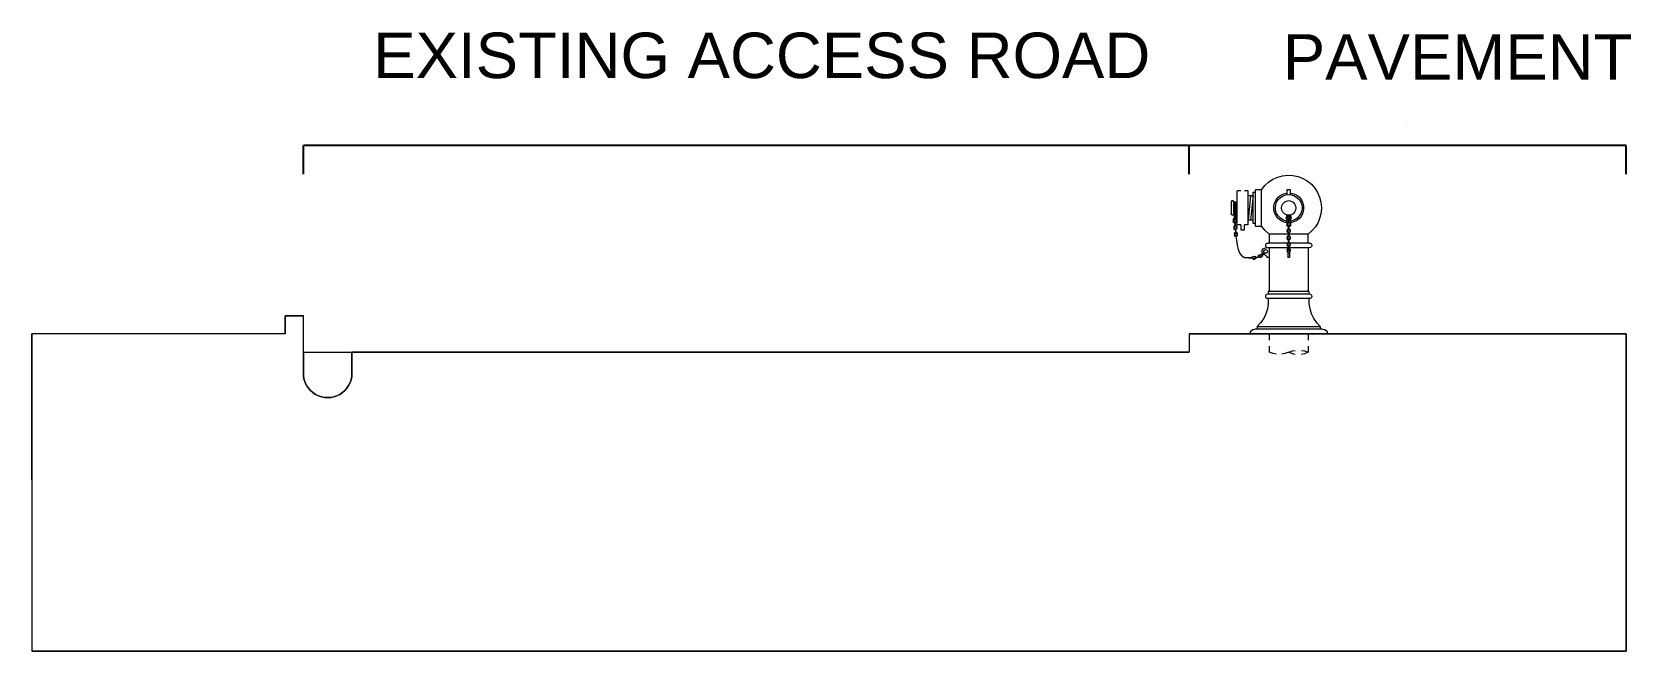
# Model space of a CAD drawing. Header units: millimetres. Extents: x 833779156 to 834921471, y 817530835 to 818378701.
# Drawn here: x 834904491 to 834917668, y 817760941 to 817766048 of the extents above; entities that cross this region are included whole.
import ezdxf

# ---------------------------------------------------------------- set-up
doc = ezdxf.new("R2010")
doc.units = ezdxf.units.MM
doc.header["$LTSCALE"] = 1000
doc.header["$MEASUREMENT"] = 0
doc.layers.add('DLNEVA', color=1, linetype='Continuous', lineweight=5)
doc.layers.add('VPA064_C10', color=10, linetype='Continuous')
doc.styles.get("Standard").update_dxf_attribs({"font": 'txt.shx', "width": 0.8})
doc.styles.add('SWIS721 LT', font='swiss.ttf')
doc.dimstyles.new('Min', dxfattribs={"dimtxt": 0.075, "dimasz": 0.125, "dimexe": 0.125, "dimexo": 0.0625, "dimgap": 0.0625, "dimtad": 1, "dimdec": 3, "dimdsep": 46, "dimtxsty": 'Standard', "dimcen": 0.25, "dimadec": 4, "dimazin": 0, "dimtfac": 1, "dimtdec": 3, "dimtmove": 2, "dimatfit": 3, "dimfxl": 0, "dimarcsym": 0})

# ---------------------------------------------------------------- blocks, each defined once
blk = doc.blocks.new('*D75')
at = {"layer": 'Defpoints', "color": 0}
for p in [(758016, -191314), (758016, -191549), (765316, -191549)]:
    blk.add_point(p, dxfattribs=at)
at = {"layer": 'DLNEVA', "color": 0, "lineweight": -2}
for p, q in [((758016, -191549), (758016, -191314)), ((765315, -191314), (758016, -191314)), ((765316, -191549), (765316, -191314))]:
    blk.add_line(p, q, dxfattribs=at)
at = {"layer": 'DLNEVA', "color": 0}
for points in [[(758016, -191314), (758016, -191314), (758016, -191314)], [(765315, -191314), (765315, -191314), (765316, -191314)]]:
    blk.add_solid(points, dxfattribs=at)
at = {"layer": 'DLNEVA', "color": 0, "insert": (761666, -191314), "char_height": 0.18, "attachment_point": 5}
blk.add_mtext('7300 - 7400 VARIOUS', dxfattribs=at)
blk = doc.blocks.new('*D74')
at = {"layer": 'Defpoints', "color": 0}
for p in [(765316, -191314), (765316, -191549), (768916, -191549)]:
    blk.add_point(p, dxfattribs=at)
at = {"layer": 'DLNEVA', "color": 0, "lineweight": -2}
for p, q in [((765316, -191549), (765316, -191314)), ((768915, -191314), (765316, -191314)), ((768916, -191549), (768916, -191314))]:
    blk.add_line(p, q, dxfattribs=at)
at = {"layer": 'DLNEVA', "color": 0}
for points in [[(765316, -191314), (765316, -191314), (765316, -191314)], [(768915, -191314), (768915, -191314), (768916, -191314)]]:
    blk.add_solid(points, dxfattribs=at)
at = {"layer": 'DLNEVA', "color": 0, "insert": (767116, -191131), "char_height": 0.18, "attachment_point": 5}
blk.add_mtext('3600', dxfattribs=at)
blk = doc.blocks.new('eva')
at = {"layer": 'DLNEVA'}
for p, q in [((757865.6011, -192716.975), (758015.6011, -192716.975)), ((757865.6011, -192866.975), (757865.6011, -192716.975)), ((758015.6011, -193016.975), (758015.6011, -192716.975)), ((755779.2847, -194071.5103), (755779.2847, -192866.975)), ((757865.6011, -192866.975), (755779.2847, -192866.975)), ((758015.6011, -192866.975), (758015.6011, -192866.975)), ((768915.6011, -192866.975), (768915.6011, -193882.2855)), ((768915.6011, -193882.2855), (768915.6011, -195482.5129)), ((755779.2847, -194071.5103), (755779.2847, -195482.5129)), ((768915.6011, -195482.5129), (755779.2847, -195482.5129))]:
    blk.add_line(p, q, dxfattribs=at)
at = {"layer": 'DLNEVA', "color": 0}
for p, q in [((765315.6011, -192866.975), (765315.6011, -193016.975)), ((765315.6011, -192866.975), (768915.6011, -192866.975)), ((758015.6011, -193016.975), (765315.6011, -193016.975))]:
    blk.add_line(p, q, dxfattribs=at)
at = {"layer": 'DLNEVA'}
for points in [[(765861.2843, -191976.9994), (765910.3513, -191976.9994), (765910.3513, -191677.521), (765937.4228, -191643.6816), (765967.8783, -191614.9182), (766005.1016, -191591.2306), (766044.0169, -191574.3109), (766084.6241, -191562.4671), (766126.9233, -191557.3912), (766169.2226, -191559.0832), (766211.5218, -191569.235), (766250.437, -191584.4627), (766287.6604, -191604.7663), (766321.4997, -191631.8378), (766350.2632, -191663.9852), (766372.2588, -191699.5166), (766389.1785, -191740.1238), (766401.0223, -191780.7311), (766404.4062, -191823.0303), (766402.7142, -191865.3295), (766392.5624, -191907.6287), (766377.3347, -191946.544), (766355.3391, -191983.7673), (766326.5756, -192015.9147), (766294.4282, -192044.6782)], [(765741.1545, -191687.6728), (765710.699, -191687.6728)], [(765710.699, -191966.8476), (765710.699, -191687.6728)], [(765800.3734, -191966.8476), (765800.3734, -191687.6728), (765771.6099, -191687.6728)], [(765840.9806, -191956.6958), (765840.9806, -191697.8246), (765861.2843, -191697.8246)], [(765861.2843, -191976.9994), (765861.2843, -191677.521)], [(765910.3513, -191677.521), (765861.2843, -191677.521)], [(766120.1555, -191949.9279), (766093.084, -191943.1601), (766069.3964, -191931.3163), (766047.4008, -191914.3966), (766030.4811, -191892.401), (766018.6373, -191868.7134), (766011.8695, -191841.642), (766011.8695, -191812.8785), (766018.6373, -191787.499), (766030.4811, -191762.1194), (766047.4008, -191740.1238), (766069.3964, -191723.2041), (766093.084, -191711.3604), (766120.1555, -191704.5925)], [(766150.6109, -191718.1282), (766150.6109, -191677.521), (766120.1555, -191677.521), (766120.1555, -191718.1282)], [(766150.6109, -191704.5925), (766175.9904, -191711.3604), (766201.37, -191723.2041), (766223.3655, -191740.1238), (766240.2852, -191762.1194), (766252.129, -191787.499), (766257.2049, -191812.8785), (766257.2049, -191841.642), (766252.129, -191868.7134), (766240.2852, -191892.401), (766223.3655, -191914.3966), (766201.37, -191931.3163), (766175.9904, -191943.1601), (766150.6109, -191949.9279)], [(765680.2436, -191777.3471), (765680.2101, -191776.558), (765680.1098, -191775.7744), (765679.9433, -191775.0023), (765679.712, -191774.247), (765679.4175, -191773.5141), (765679.0619, -191772.8087), (765678.6478, -191772.1361), (765678.1781, -191771.501), (765677.6562, -191770.9081), (765677.0859, -191770.3615), (765676.4713, -191769.8653), (765675.8169, -191769.423), (765675.1273, -191769.0377), (765674.4075, -191768.7124), (765673.6627, -191768.4492), (765672.8983, -191768.2502), (765672.1198, -191768.1167), (765671.3327, -191768.0497), (765670.5428, -191768.0497), (765669.7558, -191768.1167), (765668.9772, -191768.2502), (765668.2128, -191768.4492), (765667.468, -191768.7124), (765666.7483, -191769.0377), (765666.0587, -191769.423), (765665.4042, -191769.8653), (765664.7897, -191770.3615), (765664.2194, -191770.9081), (765663.6975, -191771.501), (765663.2278, -191772.1361), (765662.8137, -191772.8087), (765662.458, -191773.5141), (765662.1635, -191774.247), (765661.9322, -191775.0023), (765661.7658, -191775.7744), (765661.6655, -191776.558), (765661.632, -191777.3471)], [(765661.632, -191777.3471), (765661.632, -191877.1733)], [(765680.2436, -191777.3471), (765680.2436, -191877.1733)], [(765685.3195, -191787.499), (765680.2436, -191787.499)], [(765685.3195, -191780.7311), (765685.3378, -191780.3006), (765685.3925, -191779.8732), (765685.4833, -191779.4521), (765685.6095, -191779.0401), (765685.7701, -191778.6403), (765685.9641, -191778.2556), (765686.19, -191777.8887), (765686.4462, -191777.5423), (765686.7308, -191777.2189), (765687.0419, -191776.9207), (765687.3771, -191776.6501), (765687.7341, -191776.4088), (765688.1102, -191776.1987), (765688.5028, -191776.0212), (765688.9091, -191775.8777), (765689.326, -191775.7691), (765689.7507, -191775.6963), (765690.18, -191775.6597), (765690.6109, -191775.6597), (765691.0402, -191775.6963), (765691.4648, -191775.7691), (765691.8818, -191775.8777), (765692.288, -191776.0212), (765692.6806, -191776.1987), (765693.0568, -191776.4088), (765693.4137, -191776.6501), (765693.7489, -191776.9207), (765694.06, -191777.2189), (765694.3447, -191777.5423), (765694.6009, -191777.8887), (765694.8268, -191778.2556), (765695.0207, -191778.6403), (765695.1814, -191779.0401), (765695.3075, -191779.4521), (765695.3983, -191779.8732), (765695.453, -191780.3006), (765695.4713, -191780.7311)], [(765685.3195, -191780.7311), (765685.3195, -191924.5484)], [(765695.4713, -191780.7311), (765695.4713, -191924.5484)], [(765710.699, -191787.499), (765695.4713, -191787.499)], [(765820.677, -191726.5881), (765800.3734, -191927.9324)], [(765840.9806, -191726.5881), (765800.3734, -191726.5881)], [(765840.9806, -191726.5881), (765820.677, -191927.9324)], [(766133.6912, -191936.3922), (766108.3117, -191934.7002), (766086.3161, -191926.2404), (766066.0125, -191912.7046), (766049.0928, -191894.093), (766035.557, -191873.7894), (766027.0972, -191850.1018), (766025.4052, -191826.4142), (766028.7892, -191802.7267), (766035.557, -191779.0391), (766049.0928, -191758.7355), (766067.7044, -191741.8158), (766088.0081, -191728.2801), (766110.0036, -191719.8202), (766135.3832, -191718.1282), (766159.0707, -191719.8202), (766182.7583, -191728.2801), (766203.0619, -191741.8158), (766219.9816, -191758.7355), (766233.5174, -191779.0391), (766241.9772, -191802.7267), (766245.3611, -191826.4142), (766241.9772, -191850.1018), (766235.2093, -191873.7894), (766221.6736, -191894.093), (766204.7539, -191912.7046), (766184.4503, -191926.2404), (766160.7627, -191934.7002), (766137.0751, -191936.3922)], [(765680.2436, -191877.1733), (765680.2101, -191877.9625), (765680.1098, -191878.746), (765679.9433, -191879.5182), (765679.712, -191880.2734), (765679.4175, -191881.0064), (765679.0619, -191881.7117), (765678.6478, -191882.3843), (765678.1781, -191883.0194), (765677.6562, -191883.6124), (765677.0859, -191884.1589), (765676.4713, -191884.6552), (765675.8169, -191885.0975), (765675.1273, -191885.4827), (765674.4075, -191885.8081), (765673.6627, -191886.0712), (765672.8983, -191886.2703), (765672.1198, -191886.4037), (765671.3327, -191886.4707), (765670.5428, -191886.4707), (765669.7558, -191886.4037), (765668.9772, -191886.2703), (765668.2128, -191886.0712), (765667.468, -191885.8081), (765666.7483, -191885.4827), (765666.0587, -191885.0975), (765665.4042, -191884.6552), (765664.7897, -191884.1589), (765664.2194, -191883.6124), (765663.6975, -191883.0194), (765663.2278, -191882.3843), (765662.8137, -191881.7117), (765662.458, -191881.0064), (765662.1635, -191880.2734), (765661.9322, -191879.5182), (765661.7658, -191878.746), (765661.6655, -191877.9625), (765661.632, -191877.1733)], [(765678.5516, -191927.9324), (765685.3195, -191916.0886)], [(765678.5516, -191927.9324), (765678.5516, -191939.7761)], [(765690.3954, -191951.6199), (765681.9356, -191948.236), (765678.5516, -191939.7761)], [(765685.3195, -191867.0215), (765680.2436, -191867.0215)], [(765683.6275, -191927.9324), (765685.3195, -191921.1645)], [(765683.6275, -191927.9324), (765683.6275, -191939.7761)], [(765690.3954, -191946.544), (765685.3195, -191944.852), (765683.6275, -191939.7761)], [(765683.6275, -191983.7673), (765685.3195, -191976.9994), (765692.0874, -191971.9235)], [(765685.3195, -191873.7894), (765685.3378, -191874.2198), (765685.3925, -191874.6472), (765685.4833, -191875.0684), (765685.6095, -191875.4803), (765685.7701, -191875.8801), (765685.9641, -191876.2648), (765686.19, -191876.6317), (765686.4462, -191876.9781), (765686.7308, -191877.3016), (765687.0419, -191877.5997), (765687.3771, -191877.8704), (765687.7341, -191878.1116), (765688.1102, -191878.3218), (765688.5028, -191878.4992), (765688.9091, -191878.6428), (765689.326, -191878.7513), (765689.7507, -191878.8241), (765690.18, -191878.8607), (765690.6109, -191878.8607), (765691.0402, -191878.8241), (765691.4648, -191878.7513), (765691.8818, -191878.6428), (765692.288, -191878.4992), (765692.6806, -191878.3218), (765693.0568, -191878.1116), (765693.4137, -191877.8704), (765693.7489, -191877.5997), (765694.06, -191877.3016), (765694.3447, -191876.9781), (765694.6009, -191876.6317), (765694.8268, -191876.2648), (765695.0207, -191875.8801), (765695.1814, -191875.4803), (765695.3075, -191875.0684), (765695.3983, -191874.6472), (765695.453, -191874.2198), (765695.4713, -191873.7894)], [(765685.3195, -191894.093), (765685.3378, -191893.6625), (765685.3925, -191893.2351), (765685.4833, -191892.814), (765685.6095, -191892.402), (765685.7701, -191892.0022), (765685.9641, -191891.6175), (765686.19, -191891.2506), (765686.4462, -191890.9042), (765686.7308, -191890.5808), (765687.0419, -191890.2826), (765687.3771, -191890.012), (765687.7341, -191889.7707), (765688.1102, -191889.5606), (765688.5028, -191889.3831), (765688.9091, -191889.2396), (765689.326, -191889.131), (765689.7507, -191889.0582), (765690.18, -191889.0216), (765690.6109, -191889.0216), (765691.0402, -191889.0582), (765691.4648, -191889.131), (765691.8818, -191889.2396), (765692.288, -191889.3831), (765692.6806, -191889.5606), (765693.0568, -191889.7707), (765693.4137, -191890.012), (765693.7489, -191890.2826), (765694.06, -191890.5808), (765694.3447, -191890.9042), (765694.6009, -191891.2506), (765694.8268, -191891.6175), (765695.0207, -191892.0022), (765695.1814, -191892.402), (765695.3075, -191892.814), (765695.3983, -191893.2351), (765695.453, -191893.6625), (765695.4713, -191894.093)], [(765695.4713, -191924.5484), (765693.7794, -191927.9324), (765690.3954, -191929.6243), (765687.0115, -191927.9324), (765685.3195, -191924.5484)], [(765687.0115, -191983.7673), (765688.7035, -191978.6914), (765692.0874, -191975.3075)], [(765688.7035, -191946.544), (765690.3954, -191944.852), (765690.3954, -191943.1601), (765692.0874, -191944.852), (765693.7794, -191944.852)], [(765688.7035, -191946.544), (765692.0874, -191976.9994)], [(765697.1633, -191976.9994), (765697.1633, -191978.6914), (765693.7794, -191978.6914), (765692.0874, -191976.9994)], [(765698.8553, -191939.7761), (765697.1633, -191944.852), (765693.7794, -191946.544)], [(765702.2392, -191939.7761), (765700.5472, -191946.544), (765693.7794, -191951.6199)], [(765693.7794, -191944.852), (765697.1633, -191976.9994)], [(765710.699, -191867.0215), (765695.4713, -191867.0215)], [(765695.4713, -191916.0886), (765702.2392, -191927.9324)], [(765695.4713, -191921.1645), (765698.8553, -191927.9324)], [(765695.4713, -191971.9235), (765703.9312, -191975.3075), (765707.3151, -191983.7673)], [(765697.1633, -191975.3075), (765700.5472, -191978.6914), (765703.9312, -191983.7673)], [(765698.8553, -191927.9324), (765698.8553, -191939.7761)], [(765702.2392, -191927.9324), (765702.2392, -191939.7761)], [(765741.1545, -191966.8476), (765710.699, -191966.8476)], [(765741.1545, -191966.8476), (765741.1545, -192007.4549), (765771.6099, -192007.4549), (765771.6099, -191966.8476)], [(765800.3734, -191966.8476), (765771.6099, -191966.8476)], [(765840.9806, -191927.9324), (765800.3734, -191927.9324)], [(765861.2843, -191956.6958), (765840.9806, -191956.6958)], [(765974.6462, -192044.6782), (765940.8068, -192014.2228), (765910.3513, -191976.9994)], [(766113.3876, -191883.9412), (766120.1555, -191889.0171), (766118.4635, -191897.4769)], [(766133.6912, -191929.6243), (766123.5394, -191926.2404), (766116.7715, -191917.7805), (766115.0796, -191909.3207), (766118.4635, -191899.1689), (766125.2314, -191892.401), (766135.3832, -191889.0171), (766145.535, -191892.401), (766152.3029, -191899.1689), (766155.6868, -191909.3207), (766152.3029, -191917.7805), (766147.227, -191926.2404), (766137.0751, -191929.6243)], [(766120.1555, -191936.3922), (766120.1555, -191976.9994)], [(766128.6153, -191976.9994), (766120.1555, -191976.9994)], [(766123.5394, -191955.0038), (766125.2314, -191948.236), (766133.6912, -191943.1601)], [(766123.5394, -191955.0038), (766123.5394, -191966.8476)], [(766133.6912, -191978.6914), (766125.2314, -191975.3075), (766123.5394, -191966.8476)], [(766133.6912, -191919.4725), (766126.9233, -191914.3966), (766125.2314, -191905.9368), (766130.3073, -191900.8609), (766138.7671, -191900.8609), (766143.843, -191905.9368), (766143.843, -191914.3966), (766137.0751, -191919.4725)], [(766126.9233, -191955.0038), (766128.6153, -191949.9279), (766133.6912, -191948.236)], [(766126.9233, -191955.0038), (766126.9233, -191966.8476)], [(766133.6912, -191975.3075), (766128.6153, -191971.9235), (766126.9233, -191966.8476)], [(766133.6912, -191917.7805), (766133.6912, -191916.0886), (766137.0751, -191916.0886), (766137.0751, -191917.7805)], [(766137.0751, -191917.7805), (766137.0751, -191951.6199), (766133.6912, -191951.6199), (766133.6912, -191949.9279)], [(766133.6912, -191917.7805), (766133.6912, -191949.9279)], [(766133.6912, -191973.6155), (766133.6912, -191971.9235), (766137.0751, -191971.9235), (766137.0751, -192005.7629)], [(766133.6912, -192005.7629), (766133.6912, -191973.6155)], [(766137.0751, -191943.1601), (766143.843, -191948.236), (766147.227, -191955.0038)], [(766137.0751, -191948.236), (766142.1511, -191949.9279), (766143.843, -191955.0038)], [(766147.227, -191955.0038), (766147.227, -191966.8476), (766143.843, -191975.3075), (766137.0751, -191978.6914)], [(766143.843, -191966.8476), (766142.1511, -191971.9235), (766137.0751, -191975.3075)], [(766150.6109, -191936.3922), (766150.6109, -191976.9994), (766142.1511, -191976.9994)], [(766143.843, -191955.0038), (766143.843, -191966.8476)], [(766152.3029, -191897.4769), (766150.6109, -191889.0171), (766155.6868, -191883.9412)], [(765683.6275, -191983.7673), (765683.6275, -191995.6111)], [(765693.7794, -192007.4549), (765687.0115, -192004.0709), (765683.6275, -191995.6111)], [(765687.0115, -191983.7673), (765687.0115, -191995.6111)], [(765693.7794, -192004.0709), (765688.7035, -192000.687), (765687.0115, -191995.6111)], [(765687.0115, -192041.2943), (765688.7035, -192032.8344), (765695.4713, -192027.7585)], [(765687.0115, -192041.2943), (765687.0115, -192053.138)], [(765710.699, -192049.7541), (765709.0071, -192058.2139), (765700.5472, -192063.2898), (765692.0874, -192059.9059), (765687.0115, -192053.138)], [(765690.3954, -192039.6023), (765692.0874, -192034.5264), (765695.4713, -192031.1424)], [(765690.3954, -192039.6023), (765692.0874, -192051.4461)], [(765707.3151, -192049.7541), (765705.6231, -192056.522), (765700.5472, -192059.9059), (765693.7794, -192058.2139), (765692.0874, -192051.4461)], [(765693.7794, -192002.379), (765693.7794, -192000.687), (765695.4713, -191998.995), (765697.1633, -192000.687)], [(765693.7794, -192002.379), (765695.4713, -192032.8344)], [(765697.1633, -192000.687), (765700.5472, -192032.8344), (765698.8553, -192034.5264), (765697.1633, -192034.5264), (765695.4713, -192032.8344)], [(765703.9312, -191995.6111), (765702.2392, -192000.687), (765697.1633, -192002.379)], [(765707.3151, -191995.6111), (765705.6231, -192002.379), (765698.8553, -192007.4549)], [(765698.8553, -192027.7585), (765707.3151, -192031.1424), (765710.699, -192037.9103)], [(765700.5472, -192031.1424), (765703.9312, -192034.5264), (765705.6231, -192037.9103)], [(765700.5472, -192063.2898), (765703.9312, -192097.1292), (765709.0071, -192130.9686), (765719.1589, -192169.8839), (765729.3107, -192196.9554), (765742.8465, -192217.259), (765756.3822, -192229.1028), (765771.6099, -192235.8706), (765788.5296, -192237.5626), (765802.0654, -192237.5626)], [(765703.9312, -191983.7673), (765703.9312, -191995.6111)], [(765705.6231, -192037.9103), (765707.3151, -192049.7541)], [(765707.3151, -191983.7673), (765707.3151, -191995.6111)], [(765710.699, -192037.9103), (765710.699, -192049.7541)], [(765974.6462, -192044.6782), (765974.6462, -192117.4328)], [(766294.4282, -192117.4328), (766294.4282, -192044.6782), (765974.6462, -192044.6782)], [(766123.5394, -192010.8388), (766125.2314, -192004.0709), (766133.6912, -191998.995)], [(766123.5394, -192010.8388), (766123.5394, -192022.6826)], [(766133.6912, -192034.5264), (766125.2314, -192031.1424), (766123.5394, -192022.6826)], [(766123.5394, -192066.6738), (766125.2314, -192059.9059), (766133.6912, -192054.83)], [(766123.5394, -192066.6738), (766123.5394, -192078.5176)], [(766133.6912, -192090.3613), (766125.2314, -192086.9774), (766123.5394, -192078.5176)], [(766123.5394, -192122.5087), (766125.2314, -192115.7409), (766133.6912, -192110.665)], [(766126.9233, -192010.8388), (766128.6153, -192005.7629), (766133.6912, -192004.0709)], [(766126.9233, -192010.8388), (766126.9233, -192022.6826)], [(766133.6912, -192031.1424), (766128.6153, -192027.7585), (766126.9233, -192022.6826)], [(766126.9233, -192066.6738), (766128.6153, -192061.5979), (766133.6912, -192059.9059)], [(766126.9233, -192066.6738), (766126.9233, -192078.5176)], [(766133.6912, -192086.9774), (766128.6153, -192083.5935), (766126.9233, -192078.5176)], [(766137.0751, -192005.7629), (766137.0751, -192007.4549), (766133.6912, -192007.4549), (766133.6912, -192005.7629)], [(766137.0751, -192005.7629), (766137.0751, -192007.4549), (766133.6912, -192007.4549), (766133.6912, -192005.7629)], [(766133.6912, -192029.4505), (766133.6912, -192027.7585), (766137.0751, -192027.7585), (766137.0751, -192029.4505)], [(766137.0751, -192029.4505), (766137.0751, -192063.2898), (766133.6912, -192063.2898), (766133.6912, -192061.5979)], [(766133.6912, -192061.5979), (766133.6912, -192029.4505)], [(766137.0751, -192061.5979), (766137.0751, -192063.2898), (766133.6912, -192063.2898), (766133.6912, -192061.5979)], [(766133.6912, -192085.2854), (766133.6912, -192083.5935), (766137.0751, -192083.5935), (766137.0751, -192085.2854)], [(766137.0751, -192085.2854), (766137.0751, -192119.1248), (766133.6912, -192119.1248), (766133.6912, -192117.4328)], [(766133.6912, -192117.4328), (766133.6912, -192085.2854)], [(766137.0751, -191998.995), (766143.843, -192004.0709), (766147.227, -192010.8388)], [(766137.0751, -192004.0709), (766142.1511, -192005.7629), (766143.843, -192010.8388)], [(766147.227, -192022.6826), (766143.843, -192031.1424), (766137.0751, -192034.5264)], [(766143.843, -192022.6826), (766142.1511, -192027.7585), (766137.0751, -192031.1424)], [(766137.0751, -192054.83), (766143.843, -192059.9059), (766147.227, -192066.6738)], [(766137.0751, -192059.9059), (766142.1511, -192061.5979), (766143.843, -192066.6738)], [(766147.227, -192078.5176), (766143.843, -192086.9774), (766137.0751, -192090.3613)], [(766143.843, -192078.5176), (766142.1511, -192083.5935), (766137.0751, -192086.9774)], [(766137.0751, -192110.665), (766143.843, -192115.7409), (766147.227, -192122.5087)], [(766143.843, -192010.8388), (766143.843, -192022.6826)], [(766143.843, -192066.6738), (766143.843, -192078.5176)], [(766147.227, -192010.8388), (766147.227, -192022.6826)], [(766147.227, -192066.6738), (766147.227, -192078.5176)], [(765835.9047, -192242.6385), (765805.4493, -192240.9466), (765802.0654, -192237.5626), (765803.7573, -192237.5626), (765805.4493, -192235.8706)], [(765805.4493, -192235.8706), (765837.5967, -192237.5626)], [(765830.8288, -192237.5626), (765834.2128, -192230.7947), (765840.9806, -192227.4108)], [(765844.3646, -192251.0984), (765835.9047, -192247.7144), (765830.8288, -192240.9466)], [(765834.2128, -192237.5626), (765837.5967, -192232.4867), (765842.6726, -192230.7947)], [(765837.5967, -192237.5626), (765837.5967, -192239.2546), (765839.2887, -192239.2546), (765835.9047, -192242.6385)], [(765842.6726, -192246.0225), (765839.2887, -192246.0225), (765835.9047, -192242.6385)], [(765840.9806, -192227.4108), (765852.8244, -192225.7188)], [(765842.6726, -192230.7947), (765854.5164, -192229.1028)], [(765852.8244, -192225.7188), (765861.2843, -192227.4108), (765866.3602, -192234.1787)], [(765854.5164, -192229.1028), (765859.5923, -192230.7947), (765862.9762, -192234.1787)], [(765866.3602, -192237.5626), (765862.9762, -192246.0225), (765856.2084, -192249.4064)], [(765862.9762, -192239.2546), (765859.5923, -192242.6385), (765856.2084, -192246.0225)], [(765859.5923, -192235.8706), (765891.7397, -192227.4108)], [(765861.2843, -192239.2546), (765859.5923, -192239.2546), (765859.5923, -192235.8706)], [(765861.2843, -192239.2546), (765891.7397, -192230.7947)], [(765884.9718, -192229.1028), (765886.6638, -192220.6429), (765891.7397, -192215.567)], [(765901.8915, -192235.8706), (765893.4317, -192237.5626), (765886.6638, -192232.4867)], [(765888.3558, -192227.4108), (765890.0477, -192222.3349), (765893.4317, -192218.951)], [(765900.1995, -192232.4867), (765895.1236, -192234.1787), (765890.0477, -192230.7947)], [(765891.7397, -192215.567), (765901.8915, -192210.4911)], [(765891.7397, -192227.4108), (765893.4317, -192227.4108), (765893.4317, -192229.1028), (765891.7397, -192230.7947)], [(765893.4317, -192218.951), (765903.5835, -192213.8751)], [(765900.1995, -192232.4867), (765910.3513, -192227.4108)], [(765901.8915, -192210.4911), (765910.3513, -192208.7991), (765917.1192, -192212.1831)], [(765901.8915, -192235.8706), (765912.0433, -192230.7947)], [(765903.5835, -192213.8751), (765908.6594, -192212.1831), (765913.7353, -192215.567)], [(765913.7353, -192218.951), (765912.0433, -192220.6429), (765912.0433, -192218.951), (765910.3513, -192217.259), (765912.0433, -192215.567), (765935.7309, -192195.2634)], [(765915.4273, -192218.951), (765915.4273, -192224.0269), (765910.3513, -192227.4108)], [(765918.8112, -192215.567), (765918.8112, -192225.7188), (765912.0433, -192230.7947)], [(765913.7353, -192218.951), (765939.1148, -192198.6473)], [(765922.1951, -192207.1072), (765917.1192, -192196.9554), (765915.4273, -192185.1116), (765917.1192, -192174.9598), (765923.8871, -192164.808), (765934.0389, -192159.7321), (765945.8827, -192156.3481)], [(765939.1148, -192215.567), (765925.5791, -192210.4911)], [(765934.0389, -192196.9554), (765930.655, -192190.1875), (765930.655, -192181.7276), (765935.7309, -192174.9598), (765942.4988, -192171.5758), (765950.9586, -192173.2678), (765957.7265, -192178.3437), (765959.4184, -192185.1116), (765959.4184, -192193.5714), (765952.6506, -192200.3393), (765945.8827, -192202.0313), (765937.4228, -192200.3393)], [(765935.7309, -192195.2634), (765937.4228, -192195.2634), (765939.1148, -192196.9554), (765939.1148, -192198.6473)], [(765939.1148, -192215.567), (765947.5747, -192220.6429), (765954.3425, -192227.4108), (765956.0345, -192237.5626)], [(765964.4943, -192156.3481), (765956.0345, -192154.6561), (765947.5747, -192146.1963), (765945.8827, -192137.7365), (765947.5747, -192127.5847), (765956.0345, -192119.1248), (765964.4943, -192117.4328)], [(766304.58, -192156.3481), (765945.8827, -192156.3481)], [(765974.6462, -192237.5626), (765956.0345, -192237.5626)], [(766304.58, -192117.4328), (765964.4943, -192117.4328)], [(765974.6462, -192156.3481), (765974.6462, -192506.5856)], [(766123.5394, -192122.5087), (766123.5394, -192136.0445)], [(766133.6912, -192147.8883), (766125.2314, -192142.8124), (766123.5394, -192136.0445)], [(766123.5394, -192173.2678), (766125.2314, -192164.808), (766133.6912, -192161.424)], [(766123.5394, -192173.2678), (766123.5394, -192185.1116)], [(766128.6153, -192195.2634), (766123.5394, -192185.1116)], [(766126.9233, -192122.5087), (766128.6153, -192119.1248), (766133.6912, -192115.7409)], [(766126.9233, -192122.5087), (766126.9233, -192136.0445)], [(766133.6912, -192142.8124), (766128.6153, -192139.4284), (766126.9233, -192136.0445)], [(766126.9233, -192173.2678), (766128.6153, -192168.1919), (766133.6912, -192164.808)], [(766126.9233, -192173.2678), (766126.9233, -192185.1116)], [(766128.6153, -192190.1875), (766126.9233, -192185.1116)], [(766128.6153, -192156.3481), (766128.6153, -192163.116)], [(766128.6153, -192168.1919), (766128.6153, -192237.5626)], [(766133.6912, -192171.5758), (766128.6153, -192171.5758)], [(766140.4591, -192202.0313), (766128.6153, -192202.0313)], [(766140.4591, -192237.5626), (766128.6153, -192237.5626)], [(766137.0751, -192117.4328), (766137.0751, -192119.1248), (766133.6912, -192119.1248), (766133.6912, -192117.4328)], [(766133.6912, -192141.1204), (766133.6912, -192139.4284), (766137.0751, -192139.4284), (766137.0751, -192141.1204)], [(766133.6912, -192173.2678), (766133.6912, -192141.1204)], [(766137.0751, -192173.2678), (766137.0751, -192174.9598), (766133.6912, -192174.9598), (766133.6912, -192173.2678)], [(766137.0751, -192115.7409), (766142.1511, -192119.1248), (766143.843, -192122.5087)], [(766143.843, -192136.0445), (766142.1511, -192139.4284), (766137.0751, -192142.8124)], [(766147.227, -192136.0445), (766143.843, -192142.8124), (766137.0751, -192147.8883)], [(766137.0751, -192173.2678), (766137.0751, -192141.1204)], [(766137.0751, -192161.424), (766143.843, -192164.808), (766147.227, -192173.2678)], [(766137.0751, -192164.808), (766142.1511, -192168.1919), (766143.843, -192173.2678)], [(766140.4591, -192171.5758), (766137.0751, -192171.5758)], [(766140.4591, -192156.3481), (766140.4591, -192163.116)], [(766140.4591, -192168.1919), (766140.4591, -192237.5626)], [(766147.227, -192185.1116), (766140.4591, -192195.2634)], [(766143.843, -192185.1116), (766140.4591, -192190.1875)], [(766143.843, -192122.5087), (766143.843, -192136.0445)], [(766143.843, -192173.2678), (766143.843, -192185.1116)], [(766147.227, -192122.5087), (766147.227, -192136.0445)], [(766147.227, -192173.2678), (766147.227, -192185.1116)], [(766294.4282, -192156.3481), (766294.4282, -192506.5856)], [(766304.58, -192117.4328), (766314.7319, -192119.1248), (766321.4997, -192127.5847), (766324.8837, -192137.7365), (766321.4997, -192146.1963), (766314.7319, -192154.6561), (766304.58, -192156.3481)], [(765842.6726, -192246.0225), (765856.2084, -192246.0225)], [(765844.3646, -192251.0984), (765856.2084, -192249.4064)], [(765974.6462, -192506.5856), (765972.9542, -192513.3535), (765964.4943, -192516.7374)], [(766304.58, -192516.7374), (766297.8122, -192513.3535), (766294.4282, -192506.5856)], [(765964.4943, -192575.9563), (765966.1863, -192618.2556), (765959.4184, -192660.5548), (765945.8827, -192701.162), (765928.963, -192740.0773), (765903.5835, -192775.6086), (765874.82, -192806.0641), (766394.2544, -192806.0641), (766394.2544, -192826.3677)], [(765964.4943, -192575.9563), (765956.0345, -192574.2644), (765947.5747, -192565.8045), (765945.8827, -192557.3447), (765947.5747, -192547.1929), (765956.0345, -192538.733), (765964.4943, -192537.0411)], [(765964.4943, -192516.7374), (765964.4943, -192537.0411)], [(765964.4943, -192537.0411), (766304.58, -192537.0411), (766304.58, -192516.7374)], [(766304.58, -192516.7374), (765964.4943, -192516.7374)], [(766304.58, -192575.9563), (765964.4943, -192575.9563)], [(766304.58, -192537.0411), (766314.7319, -192538.733), (766321.4997, -192547.1929), (766324.8837, -192557.3447), (766321.4997, -192565.8045), (766314.7319, -192574.2644), (766304.58, -192575.9563)], [(766394.2544, -192806.0641), (766365.4909, -192775.6086), (766341.8034, -192740.0773), (766323.1917, -192701.162), (766311.3479, -192660.5548), (766304.58, -192618.2556), (766304.58, -192575.9563)], [(765815.6011, -192866.975), (765818.985, -192851.7472), (765827.4449, -192838.2115), (765839.2887, -192829.7516), (765854.5164, -192826.3677)], [(766455.1653, -192866.975), (765815.6011, -192866.975)], [(766414.558, -192826.3677), (765854.5164, -192826.3677)], [(765874.82, -192806.0641), (765874.82, -192826.3677)], [(765974.6462, -192866.975), (765974.6462, -192917.734)], [(766294.4282, -192866.975), (766294.4282, -192917.734)], [(766414.558, -192826.3677), (766429.7857, -192829.7516), (766443.3215, -192838.2115), (766451.7813, -192851.7472), (766455.1653, -192866.975)], [(765974.6462, -192966.8011), (765974.6462, -193017.5602)], [(766030.4811, -193032.7879), (766006.7936, -193029.4039), (765974.6462, -193017.5602)], [(766189.5262, -193036.1718), (766165.8386, -193031.0959), (766135.3832, -193017.5602), (766103.2358, -193029.4039), (766079.5482, -193032.7879)], [(766135.3832, -193017.5602), (766165.8386, -193005.7164), (766189.5262, -193002.3324)], [(766240.2852, -193002.3324), (766263.9728, -193005.7164), (766294.4282, -193017.5602), (766263.9728, -193031.0959), (766240.2852, -193036.1718)], [(766294.4282, -192966.8011), (766294.4282, -193017.5602)]]:
    blk.add_lwpolyline(points, dxfattribs=at)
blk.add_lwpolyline([(766074.4723, -191828.1062), (766077.8562, -191809.4945), (766086.3161, -191792.5749), (766099.8518, -191779.0391), (766116.7715, -191770.5793), (766135.3832, -191767.1953), (766153.9948, -191770.5793), (766170.9145, -191779.0391), (766182.7583, -191792.5749), (766191.2181, -191809.4945), (766194.6021, -191828.1062), (766191.2181, -191845.0259), (766182.7583, -191861.9456), (766170.9145, -191875.4813), (766153.9948, -191883.9412), (766135.3832, -191887.3251), (766116.7715, -191883.9412), (766099.8518, -191875.4813), (766086.3161, -191861.9456), (766077.8562, -191845.0259)], close=True, dxfattribs=at)
blk.add_lwpolyline([(757865.6011, -192866.975), (755779.2847, -192866.975), (755779.2847, -194071.5103), (755779.2847, -195482.5129), (768915.6011, -195482.5129), (768915.6011, -193882.2855), (768915.6011, -192866.975), (765315.6011, -192866.975), (765315.6011, -193016.975), (758415.6011, -193016.975), (758415.6011, -193191.975, -1.0001276497), (758015.6011, -193191.9239), (758015.6011, -192716.975), (757865.6011, -192716.975), (757865.6011, -192866.975)], format="xyb", close=True, dxfattribs=at)
blk.add_lwpolyline([(758015.6011, -193016.975), (758015.6011, -193191.9239, 1.0001276509), (758415.6011, -193191.975), (758415.6011, -193016.975)], format="xyb", dxfattribs=at)
at = {"layer": 'DLNEVA', "color": 0, "style": 'SWIS721 LT'}
for s, p in [('EXISTING ACCESS ROAD', (758591.1486, -190756.6295)), ('PAVEMENT', (766086.215, -190769.8324))]:
    blk.add_text(s, height=375, dxfattribs=at).set_placement(p)
at = {"layer": 'DLNEVA'}
dim = blk.add_linear_dim(base=(765315.6011, -191314.1876), p1=(768915.6011, -191549.0336), p2=(765315.6011, -191549.0336), text='3600', dimstyle='Min', override={"dimtxt": 0.18, "dimasz": 0.15}, dxfattribs=at)
dim.commit()
dim.dimension.update_dxf_attribs({"geometry": '*D74', "text_midpoint": (767115.6011, -191130.7834), "dimtype": 160})
dim = blk.add_linear_dim(base=(758015.6011, -191314.1876), p1=(765315.6011, -191549.0336), p2=(758015.6011, -191549.0336), text='7300 - 7400 VARIOUS', dimstyle='Min', override={"dimtxt": 0.18, "dimasz": 0.15}, dxfattribs=at)
dim.commit()
dim.dimension.update_dxf_attribs({"geometry": '*D75', "text_midpoint": (761665.6011, -191314.0351)})

msp = doc.modelspace()

# ---------------------------------------------------------------- block references
at = {"layer": 'VPA064_C10'}
msp.add_blockref('eva', (834148712.1076, 817956423.56853), dxfattribs=at)

doc.saveas('drawing.dxf')
